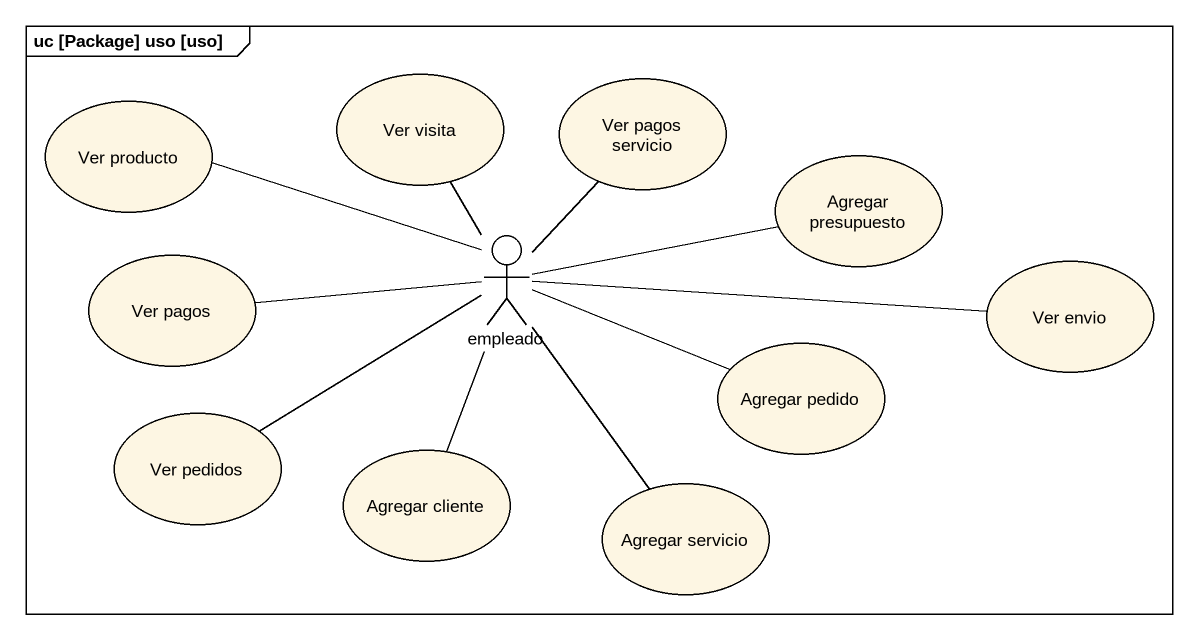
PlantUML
@startuml
mainframe uc [Package] uso [uso]
usecase "Ver producto" as Ver_producto
usecase "Ver visita" as Ver_visita
usecase "Ver pagos servicio" as Ver_pagos_servicio
usecase "Agregar presupuesto" as Agregar_presupuesto
usecase "Ver pagos" as Ver_pagos
actor empleado
usecase "Ver envio" as Ver_envio
usecase "Agregar pedido" as Agregar_pedido
usecase "Ver pedidos" as Ver_pedidos
usecase "Agregar cliente" as Agregar_cliente
usecase "Agregar servicio" as Agregar_servicio
empleado -left- Ver_producto
empleado -up- Ver_visita
empleado -up- Ver_pagos_servicio
empleado -right- Agregar_presupuesto
empleado -left- Ver_pagos
empleado -right- Ver_envio
empleado -right- Agregar_pedido
empleado -left- Ver_pedidos
empleado -- Agregar_cliente
empleado -- Agregar_servicio
@enduml
